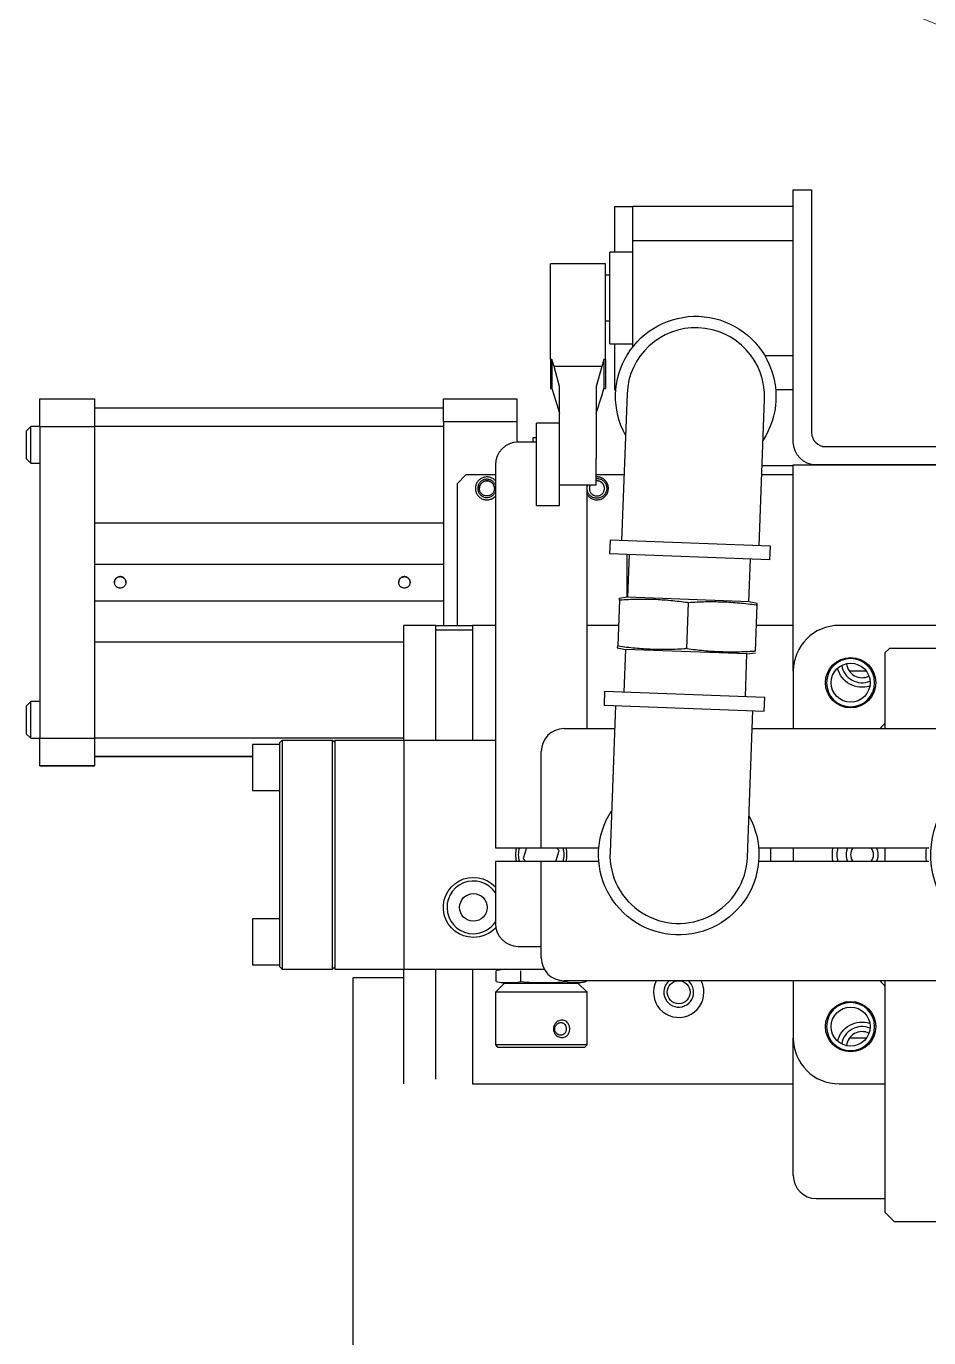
# Model space of a CAD drawing. Header units: millimetres. Extents: x 10462777 to 22643323, y 453826 to 1389191.
# Drawn here: x 11299770.5 to 11299967.4, y 583648.1 to 583934.1 of the extents above; entities that cross this region are included whole.
import ezdxf

# ---------------------------------------------------------------- set-up
doc = ezdxf.new("R2010")
doc.units = ezdxf.units.MM
doc.header["$LTSCALE"] = 200
doc.header["$MEASUREMENT"] = 0
for name, pattern in [('CENTER', [2, 1.25, -0.25, 0.25, -0.25]), ('CENTER2', [1.125, 0.75, -0.125, 0.125, -0.125]), ('PHANTOM', [2.5, 1.25, -0.25, 0.25, -0.25, 0.25, -0.25])]:
    doc.linetypes.add(name, pattern=pattern)
doc.layers.get('0').update_dxf_attribs({"linetype": 'CONTINUOUS'})
doc.layers.add('203', color=7, linetype='CONTINUOUS', true_color=0xffffff)
doc.layers.add('205', color=4, linetype='CONTINUOUS')
doc.layers.add('DV1_DEFAULT', color=7, linetype='CONTINUOUS')
doc.layers.add('LAYOUT', color=8, linetype='CONTINUOUS', lineweight=25)

# ---------------------------------------------------------------- blocks, each defined once
blk = doc.blocks.new('r710ic')
at = {"layer": 'DV1_DEFAULT', "color": 3, "linetype": 'CENTER2', "lineweight": 0}
blk.add_circle((272041.37, 104232.63), 367.64, dxfattribs=at)
at = {"layer": 'LAYOUT', "color": 3}
blk.add_circle((272041.37, 104232.63), 2050.12, dxfattribs=at)
blk = doc.blocks.new('A$C7DA30AB0')
at = {"layer": 'LAYOUT', "color": 6, "linetype": 'PHANTOM'}
blk.add_circle((3030.45, 3025.99, 0), 2693.02, dxfattribs=at)

msp = doc.modelspace()

# ---------------------------------------------------------------- linework, layer by layer
at = {"layer": '203', "color": 252, "linetype": 'CENTER'}
for p, q in [((11299773.51819, 583852.81748, 0), (11299785.51836, 583852.81748, 0)), ((11299773.51819, 583846.82108, 0), (11299773.51819, 583852.81748, 0)), ((11299785.51836, 583846.82108, 0), (11299785.51836, 583852.81748, 0)), ((11299861.51944, 583850.81745, 0), (11299785.51836, 583850.81745, 0)), ((11299861.51944, 583852.81748, 0), (11299877.51967, 583852.81748, 0)), ((11299861.51944, 583847.81742, 0), (11299861.51944, 583852.81748, 0)), ((11299877.51967, 583852.81748, 0), (11299877.51967, 583847.81742, 0)), ((11299877.51967, 583847.81742, 0), (11299861.51944, 583847.81742, 0)), ((11299861.51944, 583847.81742, 0), (11299861.51944, 583803.43023, 0)), ((11299877.51967, 583847.81742, 0), (11299877.51967, 583843.41736, 0)), ((11299771.51816, 583846.81739, 0), (11299770.51815, 583845.81737, 0)), ((11299770.51815, 583845.81718, 0), (11299770.51815, 583839.81729, 0)), ((11299773.51863, 583846.81739, 0), (11299771.51816, 583846.81739, 0)), ((11299771.51816, 583846.81713, 0), (11299771.51816, 583846.81714, 0)), ((11299771.51816, 583838.81728, 0), (11299771.51816, 583846.81713, 0)), ((11299773.51819, 583846.82108, 0), (11299785.51836, 583846.82108, 0)), ((11299773.51819, 583846.82108, 0), (11299773.51819, 583778.81276, 0)), ((11299785.51836, 583778.81276, 0), (11299785.51836, 583846.82108, 0)), ((11299861.51944, 583846.8174, 0), (11299785.51836, 583846.8174, 0)), ((11299881.01972, 583844.31735, 0), (11299881.01972, 583843.42971, 0)), ((11299770.51815, 583839.81729, 0), (11299771.51816, 583838.81728, 0)), ((11299771.51816, 583838.81728, 0), (11299773.51863, 583838.81728, 0)), ((11299866.51951, 583836.31726, 0), (11299864.51948, 583834.31723, 0)), ((11299866.51951, 583836.31726, 0), (11299872.86936, 583836.31726, 0)), ((11299894.86882, 583836.31726, 0), (11299900.94359, 583836.31726, 0)), ((11299930.96542, 583836.31728, 0), (11299937.87002, 583836.31728, 0)), ((11299931.0398, 583838.31723, 0), (11299937.87052, 583838.31723, 0)), ((11299864.51948, 583834.31723, 0), (11299864.51948, 583803.42935, 0)), ((11299868.51954, 583833.31745, 0.0003), (11299868.51954, 583833.31721, 0.0003)), ((11299869.01954, 583833.31745, 0.0003), (11299869.01954, 583833.31721, 0.0003)), ((11299872.6696, 583833.3172, 0.0003), (11299872.6696, 583833.31745, 0.0003)), ((11299785.51836, 583825.8171, 0), (11299861.51944, 583825.8171, 0)), ((11299785.51836, 583825.8171, 0), (11299861.51944, 583825.8171, 0)), ((11299901.52001, 583818.89617, 0), (11299901.52001, 583809.56433, 0)), ((11299785.51836, 583816.81697, 0), (11299861.51944, 583816.81697, 0)), ((11299789.76842, 583812.81716, 0.00033), (11299789.76842, 583812.81691, 0.00033)), ((11299851.7693, 583812.81716, 0.00033), (11299851.7693, 583812.81691, 0.00033)), ((11299785.51836, 583808.81686, 0), (11299861.51944, 583808.81686, 0)), ((11299785.51836, 583808.81686, 0), (11299861.51944, 583808.81686, 0)), ((11299785.51836, 583799.81673, 0), (11299852.86838, 583799.81673, 0)), ((11299771.51816, 583786.81654, 0), (11299770.51815, 583785.81652, 0)), ((11299770.51815, 583785.81633, 0), (11299770.51815, 583779.81644, 0)), ((11299773.51863, 583786.81654, 0), (11299771.51816, 583786.81654, 0)), ((11299771.51816, 583778.81642, 0), (11299771.51816, 583786.81628, 0)), ((11299771.51816, 583786.81628, 0), (11299771.51816, 583786.81628, 0)), ((11299770.51815, 583779.81644, 0), (11299771.51816, 583778.81642, 0)), ((11299770.51815, 583779.81635, 0), (11299771.51816, 583778.81633, 0)), ((11299771.51816, 583778.81642, 0), (11299773.51863, 583778.81642, 0)), ((11299771.51816, 583778.81633, 0), (11299773.51863, 583778.81633, 0)), ((11299773.51819, 583778.81276, 0), (11299785.51836, 583778.81276, 0)), ((11299773.51819, 583772.81634, 0), (11299773.51819, 583778.81276, 0)), ((11299852.86838, 583778.81644, 0), (11299785.51836, 583778.81644, 0)), ((11299785.51836, 583772.81634, 0), (11299785.51836, 583778.81276, 0)), ((11299819.86847, 583774.81637, 0), (11299785.51836, 583774.81637, 0)), ((11299785.51836, 583774.81634, 0), (11299819.86847, 583774.81634, 0)), ((11299785.51836, 583774.81631, 0), (11299819.86847, 583774.81631, 0)), ((11299819.86847, 583774.81627, 0), (11299785.51836, 583774.81627, 0)), ((11299785.51836, 583772.81634, 0), (11299773.51819, 583772.81634, 0)), ((11299773.51819, 583772.81634, 0), (11299773.51819, 583772.81624, 0)), ((11299773.51819, 583772.81624, 0), (11299785.51836, 583772.81624, 0)), ((11299785.51836, 583772.81624, 0), (11299785.51836, 583772.81634, 0)), ((11299841.83433, 583576.5435, 0), (11299841.83433, 583726.54563, 0))]:
    msp.add_line(p, q, dxfattribs=at)
at = {"layer": '203', "color": 252, "linetype": 'CENTER', "extrusion": (0, 1.51265e-06, 1)}
for centre, radius in [((11299871.01957, 583833.31745, 0.88344), 1.65002), ((11299791.01844, 583812.81716, 0.88344), 1.25002), ((11299853.01932, 583812.81716, 0.88344), 1.25002)]:
    msp.add_circle(centre, radius, dxfattribs=at)
for centre, radius, start, end in [((11299871.01957, 583833.31745, 0.88344), 2.50004, 42.2848186, 180.005767), ((11299871.01957, 583833.31745, 0.88344), 2.50004, 42.2845518, 180), ((11299871.01957, 583833.31745, 0.88344), 2.50004, 180.0053461, 317.7015429), ((11299871.01957, 583833.31745, 0.88344), 2.00003, 22.3694358, 180.0073139), ((11299871.01957, 583833.31745, 0.88344), 2.00003, 22.3698567, 180), ((11299871.01957, 583833.31745, 0.88344), 2.00003, 180.006893, 337.6116829), ((11299871.01957, 583833.31745, 0.88344), 1.65002, 0, 180.0087548), ((11299895.01991, 583833.31745, 0.88344), 2.50004, 210.6611091, 93.4598817), ((11299895.01991, 583833.31745, 0.88344), 1.65002, 152.5802129, 90), ((11299895.01991, 583833.31745, 0.88344), 1.65002, 152.5749042, 180.0034356), ((11299895.01991, 583833.31745, 0.88344), 2.50004, 359.9944225, 93.4595378), ((11299895.01991, 583833.31745, 0.88344), 1.65002, 90, 95.2430847), ((11299895.01991, 583833.31745, 0.88344), 1.65002, 359.9853051, 95.237455), ((11299791.01844, 583812.81716, 0.88344), 1.25002, 359.9885783, 180), ((11299853.01932, 583812.81716, 0.88344), 1.25002, 359.9885783, 180)]:
    msp.add_arc(centre, radius, start, end, dxfattribs=at)
at = {"layer": '203', "color": 252, "linetype": 'CENTER', "extrusion": (0, -1.51265e-06, -1)}
for start, end in [(90, 20.6938683), (85.9778362, 90)]:
    msp.add_arc((-11299895.01991, 583833.31745, -0.88344), 2.15003, start, end, dxfattribs=at)
at = {"layer": '203', "color": 252, "linetype": 'CENTER'}
for centre, major_axis, start_param, end_param in [((11299887.51981, 583844.31735, 0), (6.50009, 0), 2.624703649, 3.143346796), ((11299861.83461, 583726.54563, 0), (20.00028, 0), 2.035653908, 3.141592654)]:
    msp.add_ellipse(centre, major_axis=major_axis, ratio=0.000001513, start_param=start_param, end_param=end_param, dxfattribs=at)
at = {"layer": '205', "color": 252, "linetype": 'Continuous'}
for p, q in [((11299937.86987, 583843.4298, 0), (11299937.86987, 583898.43058, 0)), ((11299937.86987, 583898.43058, 0), (11299941.86993, 583898.43058, 0)), ((11299941.86993, 583898.43058, 0), (11299941.86993, 583845.42982, 0)), ((11299898.86932, 583894.83053, 0), (11299898.86932, 583884.83038, 0)), ((11299898.86932, 583894.83053, 0), (11299902.86937, 583894.83053, 0)), ((11299937.86987, 583894.83053, 0), (11299902.86937, 583894.83053, 0)), ((11299902.86937, 583887.33051, 0), (11299902.86937, 583894.83053, 0)), ((11299902.86937, 583884.83038, 0), (11299897.8693, 583884.83038, 0)), ((11299897.8693, 583864.8301, 0), (11299897.8693, 583884.83038, 0)), ((11299937.86987, 583887.33042, 0), (11299902.86937, 583887.33042, 0)), ((11299902.86937, 583864.22546, 0), (11299902.86937, 583887.33042, 0)), ((11299896.86929, 583882.33035, 0), (11299884.86912, 583882.33035, 0)), ((11299884.86912, 583877.99992, 0), (11299884.86912, 583882.33035, 0)), ((11299896.86929, 583877.99992, 0), (11299896.86929, 583882.33035, 0)), ((11299897.8693, 583879.83031, 0), (11299896.86929, 583879.83031, 0)), ((11299884.86912, 583861.42791, 0), (11299884.86912, 583877.99992, 0)), ((11299896.86929, 583861.42791, 0), (11299896.86929, 583877.99992, 0)), ((11299896.86929, 583869.83017, 0), (11299897.8693, 583869.83017, 0)), ((11299897.8693, 583864.8301, 0), (11299902.86937, 583864.8301, 0)), ((11299898.86932, 583864.8301, 0), (11299898.86932, 583854.82996, 0)), ((11299931.61572, 583862.33006, 0), (11299937.86987, 583862.33006, 0)), ((11299884.86912, 583861.42791, 0), (11299884.86912, 583855.08854, 0)), ((11299885.2038, 583861.42791, 0), (11299884.86912, 583861.42791, 0)), ((11299885.2038, 583861.42791, 0), (11299885.2038, 583855.08854, 0)), ((11299885.66336, 583859.87351, 0), (11299885.2038, 583861.42791, 0)), ((11299886.86915, 583855.51443, 0), (11299885.66336, 583859.87351, 0)), ((11299896.07505, 583859.87351, 0), (11299885.66336, 583859.87351, 0)), ((11299896.07505, 583859.87351, 0), (11299894.86926, 583855.51443, 0)), ((11299896.5346, 583861.42791, 0), (11299896.07505, 583859.87351, 0)), ((11299896.86929, 583861.42791, 0), (11299896.5346, 583861.42791, 0)), ((11299896.5346, 583861.42791, 0), (11299896.5346, 583855.08854, 0)), ((11299896.86929, 583861.42791, 0), (11299896.86929, 583855.08854, 0)), ((11299884.86912, 583855.08854, 0), (11299885.2038, 583855.08854, 0)), ((11299885.2038, 583855.08854, 0), (11299885.66336, 583853.53415, 0)), ((11299885.66336, 583853.53415, 0), (11299886.86915, 583849.73634, 0)), ((11299886.86915, 583847.33273, 0), (11299886.86915, 583855.51443, 0)), ((11299894.86926, 583855.51443, 0), (11299894.86926, 583839.86347, 0)), ((11299894.86926, 583849.73634, 0), (11299896.07505, 583853.53415, 0)), ((11299896.07505, 583853.53415, 0), (11299896.5346, 583855.08854, 0)), ((11299896.5346, 583855.08854, 0), (11299896.86929, 583855.08854, 0)), ((11299898.86932, 583854.82996, 0), (11299899.15044, 583854.82996, 0)), ((11299901.59903, 583853.91865, 0), (11299900.40884, 583821.94034, 0)), ((11299937.86987, 583854.82996, 0), (11299934.02692, 583854.82996, 0)), ((11299930.38851, 583820.82453, 0), (11299931.5787, 583852.80284, 0)), ((11299886.86915, 583847.57754, 0), (11299881.86907, 583847.57754, 0)), ((11299881.86907, 583829.57729, 0), (11299881.86907, 583847.57754, 0)), ((11299886.86915, 583829.57729, 0), (11299886.86915, 583847.33273, 0)), ((11299881.86907, 583843.4298, 0), (11299877.86902, 583843.4298, 0)), ((11299944.86997, 583842.42978, 0), (11299976.17246, 583842.42978, 0)), ((11299894.86926, 583834.07735, 0), (11299894.86926, 583839.86347, 0)), ((11299872.86895, 583838.42972, 0), (11299872.86895, 583754.92854, 0)), ((11299937.86987, 583793.42823, 0), (11299937.86987, 583838.42972, 0)), ((11299937.86987, 583838.42972, 0), (11299976.02479, 583838.42972, 0)), ((11299976.02361, 583838.42972, 0), (11299942.86994, 583838.42972, 0)), ((11299886.86915, 583834.07735, 0), (11299894.86926, 583834.07735, 0)), ((11299892.86923, 583780.92922, 0), (11299892.86923, 583834.07685, 0)), ((11299881.86907, 583829.57729, 0), (11299886.86915, 583829.57729, 0)), ((11299897.91053, 583822.03332, 0), (11299897.79895, 583819.03535, 0)), ((11299932.88681, 583820.73155, 0), (11299897.91053, 583822.03332, 0)), ((11299932.77523, 583817.73358, 0), (11299897.79895, 583819.03535, 0)), ((11299902.04607, 583818.87715, 0), (11299901.70037, 583809.58889, 0)), ((11299932.77523, 583817.73358, 0), (11299932.88681, 583820.73155, 0)), ((11299928.18241, 583808.60326, 0), (11299928.52811, 583817.89152, 0)), ((11299899.92532, 583808.94915, 0), (11299899.55339, 583798.95592, 0)), ((11299901.70037, 583809.58889, 0), (11299899.87183, 583809.33618, 0)), ((11299899.92532, 583808.94915, 0), (11299900.04812, 583808.94458, 0)), ((11299926.40928, 583808.66925, 0), (11299901.70037, 583809.58889, 0)), ((11299914.91516, 583808.39124, 0), (11299914.54322, 583798.39802, 0)), ((11299914.79236, 583808.39581, 0), (11299914.91516, 583808.39124, 0)), ((11299914.91516, 583808.39124, 0), (11299915.03796, 583808.38667, 0)), ((11299928.18241, 583808.60326, 0), (11299926.40928, 583808.66925, 0)), ((11299929.9871, 583808.21533, 0), (11299928.18241, 583808.60326, 0)), ((11299929.90499, 583807.83334, 0), (11299929.53306, 583797.84012, 0)), ((11299929.78219, 583807.83791, 0), (11299929.90499, 583807.83334, 0)), ((11299929.91975, 583808.22981, 0), (11299929.90499, 583807.83334, 0)), ((11299852.86866, 583778.42887, 0), (11299852.86866, 583803.42923, 0)), ((11299859.86876, 583803.42923, 0), (11299852.86866, 583803.42923, 0)), ((11299859.86876, 583803.42923, 0), (11299867.86888, 583803.42923, 0)), ((11299859.86876, 583802.42921, 0), (11299859.86876, 583803.42923, 0)), ((11299859.86876, 583778.42806, 0), (11299859.86876, 583802.42921, 0)), ((11299867.86888, 583802.42921, 0), (11299859.86876, 583802.42921, 0)), ((11299867.86888, 583803.42923, 0), (11299867.86888, 583778.42887, 0)), ((11299872.87145, 583803.42923, 0), (11299867.86888, 583803.42923, 0)), ((11299899.72183, 583803.42923, 0), (11299892.87423, 583803.42923, 0)), ((11299937.87487, 583803.42923, 0), (11299929.74475, 583803.42923, 0)), ((11299974.72164, 583803.42923, 0), (11299947.87001, 583803.42923, 0)), ((11299899.53863, 583798.55946, 0), (11299899.55339, 583798.95592, 0)), ((11299899.67619, 583798.95135, 0), (11299899.55339, 583798.95592, 0)), ((11299899.47128, 583798.57393, 0), (11299901.27597, 583798.186, 0)), ((11299901.27597, 583798.186, 0), (11299900.93027, 583788.89774, 0)), ((11299927.75801, 583797.20038, 0), (11299901.27597, 583798.186, 0)), ((11299914.54322, 583798.39802, 0), (11299914.42042, 583798.40259, 0)), ((11299914.66602, 583798.39345, 0), (11299914.54322, 583798.39802, 0)), ((11299927.41231, 583787.91211, 0), (11299927.75801, 583797.20038, 0)), ((11299927.75801, 583797.20038, 0), (11299929.58655, 583797.45308, 0)), ((11299929.53306, 583797.84012, 0), (11299929.41026, 583797.84469, 0)), ((11299958.87017, 583798.42916, 0), (11299957.87015, 583797.42914, 0)), ((11299957.87015, 583797.42914, 0), (11299957.87015, 583780.92841, 0)), ((11299975.14567, 583798.42916, 0), (11299958.87017, 583798.42916, 0)), ((11299937.86987, 583793.42909, 0), (11299937.86987, 583780.92891, 0)), ((11299953.80603, 583793.42909, 0), (11299950.12004, 583793.42909, 0)), ((11299896.68315, 583789.05568, 0), (11299896.57157, 583786.05772, 0)), ((11299896.68315, 583789.05568, 0), (11299931.65943, 583787.75391, 0)), ((11299931.54785, 583784.75594, 0), (11299931.65943, 583787.75391, 0)), ((11299896.57157, 583786.05772, 0), (11299931.54785, 583784.75594, 0)), ((11299899.06987, 583785.96473, 0), (11299897.87968, 583753.98642, 0)), ((11299927.85935, 583752.87061, 0), (11299929.04954, 583784.84893, 0)), ((11299887.86916, 583780.92891, 0), (11299898.88275, 583780.92891, 0)), ((11299928.90505, 583780.92891, 0), (11299973.88163, 583780.92891, 0)), ((11299825.86828, 583777.42886, 0), (11299819.86819, 583777.42886, 0)), ((11299819.86819, 583777.42886, 0), (11299819.86819, 583767.42872, 0)), ((11299826.36829, 583778.42887, 0), (11299825.86828, 583777.92886, 0)), ((11299825.86828, 583728.92817, 0), (11299825.86828, 583777.92886, 0)), ((11299826.36829, 583778.42887, 0), (11299837.36844, 583778.42887, 0)), ((11299826.36829, 583778.42887, 0), (11299826.36829, 583728.42816, 0)), ((11299837.36844, 583778.42887, 0), (11299837.86845, 583777.92886, 0)), ((11299837.36844, 583728.42816, 0), (11299837.36844, 583778.42887, 0)), ((11299837.86845, 583778.42887, 0), (11299837.86845, 583728.42816, 0)), ((11299837.86845, 583778.42887, 0), (11299852.86866, 583778.42887, 0)), ((11299852.86866, 583778.42887, 0), (11299852.86866, 583728.42816, 0)), ((11299852.86866, 583778.42887, 0), (11299872.8702, 583778.42887, 0)), ((11299882.86909, 583754.92854, 0), (11299882.86909, 583775.92884, 0)), ((11299819.86819, 583767.42872, 0), (11299825.86828, 583767.42872, 0)), ((11299872.86895, 583754.92854, 0), (11299882.8695, 583754.92854, 0)), ((11299879.67234, 583754.9285, 0), (11299878.92299, 583752.55551, 0)), ((11299882.86909, 583754.92854, 0), (11299895.43367, 583754.92854, 0)), ((11299886.06583, 583751.92853, 0), (11299886.81518, 583754.30153, 0)), ((11299886.81518, 583754.30153, 0), (11299886.24113, 583754.92854, 0)), ((11299930.30553, 583754.92854, 0), (11299967.42524, 583754.92854, 0)), ((11299932.8698, 583754.92776, 0), (11299932.8698, 583751.92928, 0)), ((11299937.86987, 583754.92854, 0), (11299937.86987, 583751.92975, 0)), ((11299957.87015, 583754.92679, 0), (11299957.87015, 583751.92821, 0)), ((11299872.86895, 583751.9285, 0), (11299872.86895, 583738.4283, 0)), ((11299882.8695, 583751.9285, 0), (11299872.86895, 583751.9285, 0)), ((11299878.92299, 583752.55551, 0), (11299879.49704, 583751.92849, 0)), ((11299895.43367, 583751.9285, 0), (11299882.86909, 583751.9285, 0)), ((11299882.86909, 583730.9282, 0), (11299882.86909, 583751.9285, 0)), ((11299967.42524, 583751.9285, 0), (11299930.30553, 583751.9285, 0)), ((11299825.86828, 583739.42832, 0), (11299819.86819, 583739.42832, 0)), ((11299819.86819, 583739.42832, 0), (11299819.86819, 583729.42818, 0)), ((11299877.86902, 583733.42823, 0), (11299882.86971, 583733.42823, 0)), ((11299819.86819, 583729.42818, 0), (11299825.86828, 583729.42818, 0)), ((11299826.36829, 583728.42816, 0), (11299825.86828, 583728.92817, 0)), ((11299826.36829, 583728.42816, 0), (11299837.36844, 583728.42816, 0)), ((11299837.36844, 583728.42816, 0), (11299837.86845, 583728.92817, 0)), ((11299837.86845, 583728.42816, 0), (11299852.86866, 583728.42816, 0)), ((11299852.86866, 583703.42781, 0), (11299852.86866, 583728.42972, 0)), ((11299852.86866, 583728.42816, 0), (11299883.5391, 583728.42816, 0)), ((11299859.86876, 583704.42782, 0), (11299859.86876, 583728.42897, 0)), ((11299867.86888, 583728.42972, 0), (11299867.86888, 583703.42781, 0)), ((11299874.86897, 583728.42816, 0), (11299873.06902, 583728.11078, 0)), ((11299873.06902, 583725.74815, 0), (11299873.06902, 583728.10813, 0)), ((11299878.4392, 583725.74815, 0), (11299878.4392, 583728.10813, 0)), ((11299874.86897, 583725.42812, 0), (11299872.86895, 583723.42809, 0)), ((11299873.06902, 583725.7455, 0), (11299874.86897, 583725.42812, 0)), ((11299874.86897, 583725.42812, 0), (11299890.8692, 583725.42812, 0)), ((11299874.86897, 583725.42812, 0), (11299879.25837, 583725.42812, 0)), ((11299879.25837, 583725.42812, 0), (11299890.8692, 583725.42812, 0)), ((11300017.87101, 583725.92813, 0), (11299887.86916, 583725.92813, 0)), ((11299888.23927, 583725.74815, 0), (11299888.23927, 583725.92813, 0)), ((11299890.8692, 583725.42812, 0), (11299892.66916, 583725.7455, 0)), ((11299892.86923, 583723.42809, 0), (11299890.8692, 583725.42812, 0)), ((11299892.66916, 583725.74815, 0), (11299892.66916, 583725.92813, 0)), ((11299937.86987, 583725.92938, 0), (11299937.86987, 583713.42795, 0)), ((11299957.87015, 583725.9285, 0), (11299957.87015, 583675.42741, 0)), ((11299872.86895, 583723.42809, 0), (11299872.86895, 583711.92793, 0)), ((11299892.86923, 583723.42809, 0), (11299872.86895, 583723.42809, 0)), ((11299892.86923, 583711.92793, 0), (11299892.86923, 583723.42809, 0)), ((11299937.86987, 583683.42752, 0), (11299937.86987, 583713.43014, 0)), ((11299953.80603, 583713.42795, 0), (11299950.12004, 583713.42795, 0)), ((11299872.86895, 583711.92793, 0), (11299873.36895, 583711.42792, 0)), ((11299887.39554, 583711.92793, 0), (11299872.86895, 583711.92793, 0)), ((11299873.36895, 583711.42792, 0), (11299887.16922, 583711.42792, 0)), ((11299887.16922, 583711.42792, 0), (11299892.36922, 583711.42792, 0)), ((11299892.86923, 583711.92793, 0), (11299887.39554, 583711.92793, 0)), ((11299892.36922, 583711.42792, 0), (11299892.86923, 583711.92793, 0)), ((11299867.86888, 583703.42781, 0), (11299937.87487, 583703.42781, 0)), ((11299947.87001, 583703.42781, 0), (11299957.8714, 583703.42781, 0)), ((11299942.86994, 583678.42745, 0), (11299957.87484, 583678.42745, 0)), ((11299957.87015, 583675.42741, 0), (11299959.87018, 583673.42738, 0)), ((11299959.87018, 583673.42738, 0), (11300255.87439, 583673.42738, 0))]:
    msp.add_line(p, q, dxfattribs=at)
for centre, radius in [((11299950.37005, 583790.92905, 0), 5.50008), ((11299950.37005, 583790.92905, 0), 4.25006), ((11299868.06888, 583741.92835, 0), 3.00004), ((11299912.86951, 583723.42809, 0), 2.50004), ((11299950.37005, 583715.92798, 0), 5.50008), ((11299950.37005, 583715.92798, 0), 4.25006)]:
    msp.add_circle(centre, radius, dxfattribs=at)
at = {"layer": '205', "color": 252, "linetype": 'Continuous', "extrusion": (0, 0, -1)}
for centre in [(-11299950.37005, 583790.92905, 0), (-11299950.37005, 583715.92798, 0)]:
    msp.add_circle(centre, 5.25007, dxfattribs=at)
for centre, radius, start, end in [((-11299916.58887, 583853.36075, 0), 17.50025, 331.1321373, 92.1314925), ((-11299916.58887, 583853.36075, 0), 17.50025, 92.1314925, 213.1308478), ((-11299942.86994, 583843.4298, 0), 5.00007, 270, 0), ((-11299952.87008, 583795.42911, 0), 5.50008, 252.1463205, 345.9600859), ((-11299987.87058, 583753.42852, 0), 20.00028, 180, 43.5431364), ((-11299912.86951, 583753.42852, 0), 17.50025, 272.1314925, 33.1364956), ((-11299912.86951, 583753.42852, 0), 17.50025, 151.1264895, 272.1314925), ((-11299882.86909, 583753.42852, 0), 5.55008, 344.3230884, 15.6824622), ((-11299882.86909, 583753.42852, 0), 5.55008, 164.3174702, 195.6768438), ((-11299987.87058, 583753.42852, 0), 21.0003, 355.9027449, 4.0939951), ((-11299868.06888, 583741.92835, 0), 6.55009, 270, 137.120645), ((-11299868.06888, 583741.92835, 0), 6.55009, 221.8781058, 270), ((-11299952.87008, 583711.42792, 0), 5.50008, 14.0456352, 107.8481498)]:
    msp.add_arc(centre, radius, start, end, dxfattribs=at)
at = {"layer": '205', "color": 252, "linetype": 'Continuous'}
for centre, radius, start, end in [((11299916.58887, 583853.36075, 0), 15.00021, 357.8685075, 177.8685075), ((11299944.86997, 583845.42982, 0), 3.00004, 180, 270), ((11299877.86902, 583838.42972, 0), 5.00007, 90, 180), ((11299947.87001, 583793.42909, 0), 10.00014, 90, 180), ((11299952.87008, 583795.42911, 0), 4.50006, 189.2025793, 292.680094), ((11299952.87008, 583795.42911, 0), 3.40005, 185.782577, 296.1001236), ((11299987.87058, 583753.42852, 0), 41.50059, 136.2881352, 138.4931392), ((11299887.86916, 583775.92884, 0), 5.00007, 90, 180), ((11299882.86909, 583753.42852, 0), 5.00007, 162.5405073, 197.4549509), ((11299882.86909, 583753.42852, 0), 5.00007, 342.5347402, 17.449184), ((11299912.86951, 583753.42852, 0), 15.00021, 177.8685075, 357.8685075), ((11299987.87058, 583753.42852, 0), 41.50059, 177.9243845, 182.0700172), ((11299952.87008, 583753.42852, 0), 5.50008, 164.1713096, 195.8231128), ((11299952.87008, 583753.42852, 0), 3.50005, 154.6198873, 205.3742896), ((11299952.87008, 583753.42852, 0), 2.50004, 143.122659, 216.8609521), ((11299952.87008, 583753.42852, 0), 2.50004, 323.116892, 36.8551852), ((11299952.87008, 583753.42852, 0), 3.50005, 334.6143098, 25.368712), ((11299868.06888, 583741.92835, 0), 5.75008, 33.3955839, 270), ((11299868.06888, 583741.92835, 0), 5.75008, 270, 326.5875539), ((11299877.86902, 583738.4283, 0), 5.00007, 180, 270), ((11299887.86916, 583730.9282, 0), 5.00007, 180, 270), ((11299912.86951, 583723.42809, 0), 5.50008, 152.9606069, 0), ((11299912.86951, 583723.42809, 0), 3.25005, 129.7124838, 0), ((11299912.86951, 583723.42809, 0), 3.25005, 0, 50.2762531), ((11299912.86951, 583723.42809, 0), 5.50008, 0, 27.02819), ((11299987.87058, 583753.42852, 0), 41.50059, 221.5012419, 223.7062459), ((11299952.87008, 583711.42792, 0), 4.50006, 67.3032125, 170.7919953), ((11299947.87001, 583713.42795, 0), 10.00014, 180, 270), ((11299952.87008, 583711.42792, 0), 3.40005, 63.8831097, 174.2117784), ((11299942.86994, 583683.42752, 0), 5.00007, 180, 270)]:
    msp.add_arc(centre, radius, start, end, dxfattribs=at)
for points, knots in [([(11299899.92532, 583808.94915, 0), (11299899.92992, 583809.07268, 0), (11299899.93365, 583809.1728, 0), (11299899.93873, 583809.30929, 0), (11299899.94007, 583809.34543, 0), (11299899.94008, 583809.34561, 0)], [0, 0, 0, 0, 0.500638735, 0.500638735, 1, 1, 1, 1]), ([(11299914.79236, 583808.39581, 0), (11299913.56827, 583808.56508, 0), (11299912.34331, 583808.71092, 0), (11299909.89102, 583808.93905, 0), (11299907.43634, 583809.10281, 0), (11299904.97628, 583809.12197, 0), (11299902.51382, 583809.07676, 0), (11299901.28141, 583809.02238, 0), (11299900.04812, 583808.94458, 0)], [0, 0, 0, 0, 0.25, 0.25, 0.5, 0.75, 0.75, 1, 1, 1, 1]), ([(11299929.78219, 583807.83791, 0), (11299928.5581, 583808.00718, 0), (11299927.33314, 583808.15302, 0), (11299924.88086, 583808.38115, 0), (11299922.42618, 583808.54491, 0), (11299919.96611, 583808.56407, 0), (11299917.50365, 583808.51886, 0), (11299916.27124, 583808.46448, 0), (11299915.03796, 583808.38667, 0)], [0, 0, 0, 0, 0.25, 0.25, 0.5, 0.75, 0.75, 1, 1, 1, 1]), ([(11299899.67619, 583798.95135, 0), (11299900.90027, 583798.78209, 0), (11299902.12524, 583798.63624, 0), (11299904.57752, 583798.40812, 0), (11299907.0322, 583798.24435, 0), (11299909.49227, 583798.2252, 0), (11299911.95473, 583798.2704, 0), (11299913.18714, 583798.32478, 0), (11299914.42042, 583798.40259, 0)], [0, 0, 0, 0, 0.25, 0.25, 0.5, 0.75, 0.75, 1, 1, 1, 1]), ([(11299914.66602, 583798.39345, 0), (11299915.89011, 583798.22418, 0), (11299917.11507, 583798.07834, 0), (11299919.56736, 583797.85022, 0), (11299922.02204, 583797.68645, 0), (11299924.4821, 583797.66729, 0), (11299926.94456, 583797.7125, 0), (11299928.17697, 583797.76688, 0), (11299929.41026, 583797.84469, 0)], [0, 0, 0, 0, 0.25, 0.25, 0.5, 0.75, 0.75, 1, 1, 1, 1]), ([(11299878.4392, 583725.74815, 0), (11299879.25588, 583725.67604, 0), (11299880.07255, 583725.61748, 0), (11299881.70589, 583725.53748, 0), (11299883.33924, 583725.49508, 0), (11299884.97258, 583725.53748, 0), (11299886.60593, 583725.61748, 0), (11299887.4226, 583725.67604, 0), (11299888.23927, 583725.74815, 0)], [0, 0, 0, 0, 0.25, 0.25, 0.5, 0.75, 0.75, 1, 1, 1, 1]), ([(11299888.23927, 583725.74815, 0), (11299888.97652, 583725.60413, 0), (11299889.71423, 583725.5164, 0), (11299890.82188, 583725.51623, 0), (11299891.19127, 583725.53738, 0), (11299891.93035, 583725.6174, 0), (11299892.30026, 583725.67609, 0), (11299892.66916, 583725.74815, 0)], [0, 0, 0, 0, 0.5, 0.5, 0.75, 0.75, 1, 1, 1, 1]), ([(11299887.39554, 583717.328, 0), (11299887.55343, 583717.32787, 0), (11299887.85866, 583717.28988, 0), (11299888.27688, 583717.09774, 0), (11299888.5932, 583716.81483, 0), (11299888.82337, 583716.49264, 0), (11299888.97262, 583716.16044, 0), (11299889.06665, 583715.80135, 0), (11299889.09779, 583715.42791, 0), (11299889.0668, 583715.05412, 0), (11299888.97257, 583714.69526, 0), (11299888.82316, 583714.36295, 0), (11299888.59293, 583714.04085, 0), (11299888.27639, 583713.75766, 0), (11299887.85751, 583713.56569, 0), (11299887.39636, 583713.50873, 0), (11299886.92267, 583713.56559, 0), (11299886.47013, 583713.75794, 0), (11299886.11127, 583714.04128, 0), (11299885.84111, 583714.36368, 0), (11299885.66147, 583714.69596, 0), (11299885.54632, 583715.05516, 0), (11299885.50794, 583715.42891, 0), (11299885.5465, 583715.80294, 0), (11299885.66217, 583716.16191, 0), (11299885.84232, 583716.49424, 0), (11299886.1129, 583716.81616, 0), (11299886.47201, 583717.09913, 0), (11299886.92465, 583717.29082, 0), (11299887.23795, 583717.32814, 0), (11299887.39554, 583717.328, 0)], [0, 0, 0, 0, 0.043145279, 0.084584614, 0.12715195, 0.15808694, 0.189040711, 0.219782225, 0.250016218, 0.280182272, 0.311000875, 0.341906721, 0.372863359, 0.415452694, 0.456937166, 0.500162148, 0.543221309, 0.584609748, 0.627177431, 0.658116906, 0.689060098, 0.71983843, 0.750083509, 0.780270859, 0.811119067, 0.842030907, 0.873010811, 0.915552899, 0.95693367, 1, 1, 1, 1]), ([(11299887.16922, 583716.828, 0), (11299887.10248, 583716.828, 0), (11299886.95673, 583716.81505, 0), (11299886.72459, 583716.75028, 0), (11299886.47558, 583716.62305, 0), (11299886.20965, 583716.40617, 0), (11299885.9879, 583716.10162, 0), (11299885.86018, 583715.75398, 0), (11299885.81544, 583715.37082, 0), (11299885.90014, 583714.90175, 0), (11299886.16084, 583714.48954, 0), (11299886.47432, 583714.23378, 0), (11299886.72335, 583714.10613, 0), (11299886.9555, 583714.04117, 0), (11299887.24655, 583714.01488, 0), (11299887.62999, 583714.09129, 0), (11299887.9706, 583714.35429, 0), (11299888.17318, 583714.67835, 0), (11299888.27296, 583714.94347, 0), (11299888.32156, 583715.19378, 0), (11299888.33994, 583715.51279, 0), (11299888.28471, 583715.95455, 0), (11299888.07892, 583716.36658, 0), (11299887.8154, 583716.6224, 0), (11299887.59321, 583716.75008, 0), (11299887.37761, 583716.81501, 0), (11299887.23605, 583716.828, 0), (11299887.16922, 583716.828, 0)], [0, 0, 0, 0, 0.025484291, 0.054814572, 0.088027963, 0.125148127, 0.17409887, 0.215782373, 0.250258513, 0.304534017, 0.374884586, 0.41204257, 0.445273766, 0.474601586, 0.500062898, 0.554832847, 0.624896481, 0.662315215, 0.695636277, 0.724882177, 0.750089438, 0.804317587, 0.874663452, 0.911844487, 0.945109702, 0.974482578, 1, 1, 1, 1])]:
    msp.add_open_spline(points, degree=3, knots=knots, dxfattribs=at)
msp.add_open_spline([(11299873.06902, 583725.74815, 0), (11299873.96405, 583725.60393, 0), (11299875.75411, 583725.42864, 0), (11299877.54417, 583725.60393, 0), (11299878.4392, 583725.74815, 0)], degree=3, dxfattribs=at)

# ---------------------------------------------------------------- block references
at = {"ltscale": 10}
msp.add_blockref('A$C7DA30AB0', (11294684.4077, 580408.4363, 0), dxfattribs=at)
at = {"layer": 'LAYOUT', "color": 2, "rotation": 270}
msp.add_blockref('r710ic', (11195875.24796, 856316.46559, 0), dxfattribs=at)

doc.saveas('drawing.dxf')
